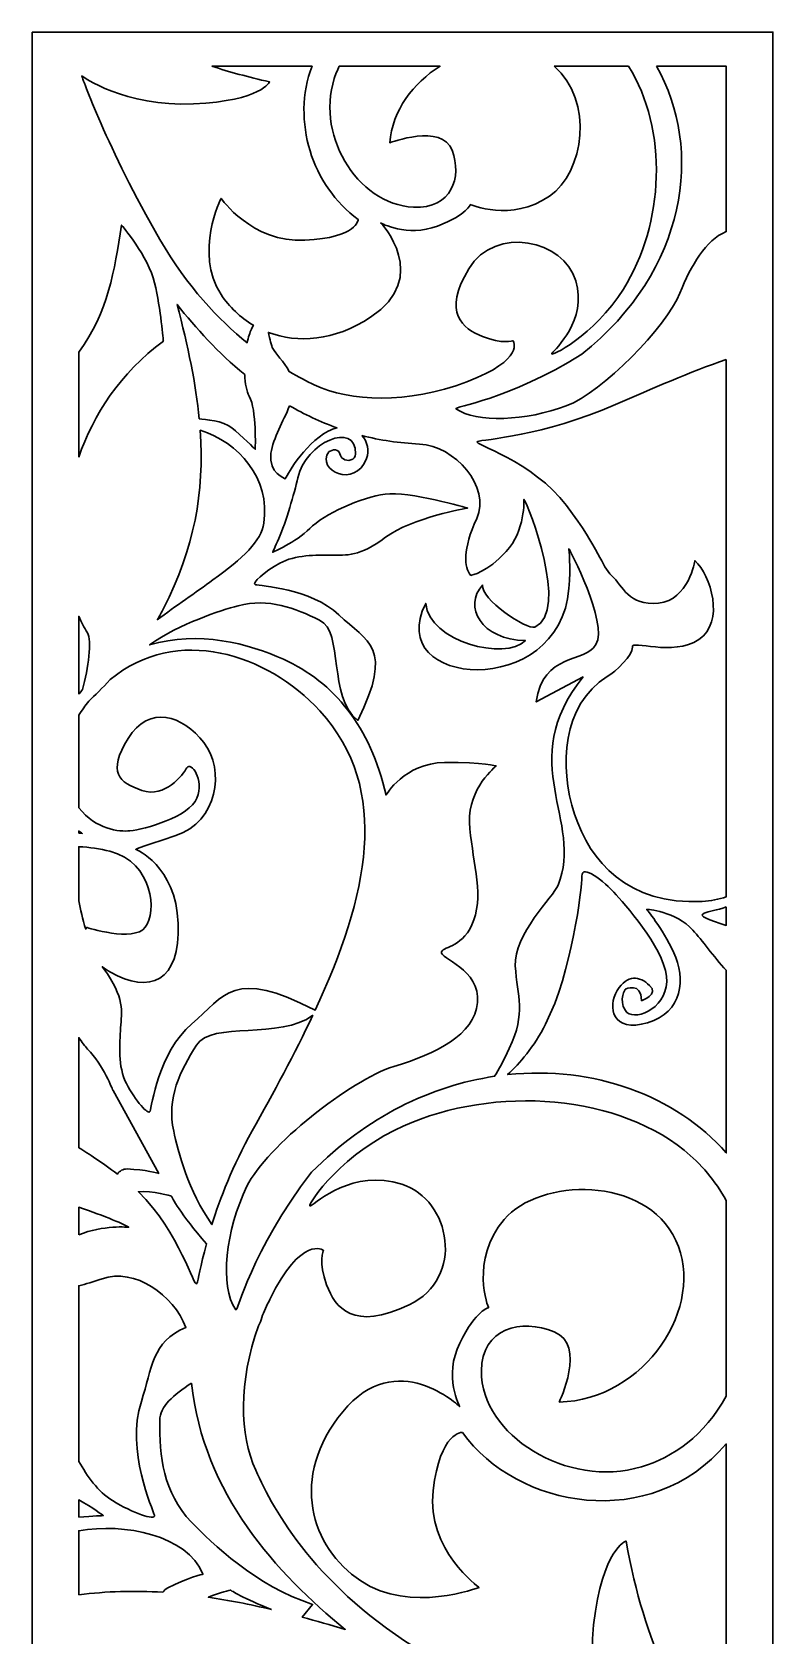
# Model space of a CAD drawing. Header units: centimetres. Extents: x -21.3 to -15.9, y -9 to 9.
# Drawn here: x -21.26 to -15.89, y -2.63 to 9 of the extents above; entities that cross this region are included whole.
import ezdxf

# ---------------------------------------------------------------- set-up
doc = ezdxf.new("R2010")
doc.units = ezdxf.units.CM
doc.header["$MEASUREMENT"] = 0
doc.layers.add('layer 1', color=7, linetype='Continuous')

msp = doc.modelspace()

# ---------------------------------------------------------------- linework, layer by layer
at = {"layer": 'layer 1', "color": 250, "lineweight": 30}
for points, knots in [([(-21.26099, 9.00077), (-21.26099, 9.00077), (-15.89279, 9.00077), (-15.89279, 9.00077), (-15.89279, 9.00077), (-15.89279, 9.00077), (-15.89279, -9.00021), (-15.89279, -9.00021), (-15.89279, -9.00021), (-15.89279, -9.00021), (-21.26099, -9.00021), (-21.26099, -9.00021), (-21.26099, -9.00021), (-21.26099, -9.00021), (-21.26099, 9.00077), (-21.26099, 9.00077)], [0, 0, 0, 0, 0.2, 0.2, 0.2, 0.2, 0.4, 0.4, 0.4, 0.4, 0.6, 0.6, 0.6, 0.6, 1, 1, 1, 1]), ([(-19.95938, 8.75316), (-19.95938, 8.75316), (-19.23225, 8.75316), (-19.23225, 8.75316), (-19.23225, 8.75316), (-19.38309, 8.35478), (-19.23249, 7.88635), (-18.89856, 7.64179), (-18.89856, 7.64179), (-18.89856, 7.64179), (-18.89856, 7.50968), (-19.28424, 7.49075), (-19.28424, 7.49075), (-19.66992, 7.4718), (-19.89149, 7.79437), (-19.89149, 7.79437), (-19.89149, 7.79437), (-19.89149, 7.79437), (-20.08843, 7.40258), (-19.89149, 7.09784), (-19.89149, 7.09784), (-19.83295, 7.00726), (-19.75268, 6.93014), (-19.65711, 6.87409), (-19.65711, 6.87409), (-19.66165, 6.86543), (-19.66631, 6.85628), (-19.67111, 6.84661), (-19.67111, 6.84661), (-19.68364, 6.82137), (-19.69421, 6.78676), (-19.70231, 6.74724), (-19.70231, 6.74724), (-19.9092, 6.91408), (-20.13507, 7.15226), (-20.33445, 7.49559), (-20.33445, 7.49559), (-20.71638, 8.15324), (-20.90156, 8.68255), (-20.90156, 8.68255), (-20.90156, 8.68255), (-20.90156, 8.68255), (-20.58908, 8.45626), (-20.09141, 8.4798), (-20.09141, 8.4798), (-19.59374, 8.50334), (-19.5407, 8.63994), (-19.5407, 8.63994), (-19.5407, 8.63994), (-19.69432, 8.67444), (-19.83256, 8.71204), (-19.95938, 8.75316)], [0, 0, 0, 0, 0.07142857, 0.07142857, 0.07142857, 0.07142857, 0.14285714, 0.14285714, 0.14285714, 0.14285714, 0.21428571, 0.21428571, 0.21428571, 0.21428571, 0.28571429, 0.28571429, 0.28571429, 0.28571429, 0.35714286, 0.35714286, 0.35714286, 0.35714286, 0.42857143, 0.42857143, 0.42857143, 0.42857143, 0.5, 0.5, 0.5, 0.5, 0.57142857, 0.57142857, 0.57142857, 0.57142857, 0.64285714, 0.64285714, 0.64285714, 0.64285714, 0.71428571, 0.71428571, 0.71428571, 0.71428571, 0.78571429, 0.78571429, 0.78571429, 0.78571429, 0.85714286, 0.85714286, 0.85714286, 0.85714286, 1, 1, 1, 1]), ([(-17.47772, 8.75316), (-17.47772, 8.75316), (-16.93985, 8.75316), (-16.93985, 8.75316), (-16.93985, 8.75316), (-16.64935, 8.29536), (-16.68007, 7.60857), (-16.9761, 7.13614), (-16.9761, 7.13614), (-17.1883, 6.7975), (-17.51898, 6.63487), (-17.4943, 6.66997), (-17.4943, 6.66997), (-17.46962, 6.70507), (-17.23767, 6.90423), (-17.32157, 7.19732), (-17.32157, 7.19732), (-17.40547, 7.4904), (-17.90393, 7.60338), (-18.09641, 7.28412), (-18.09641, 7.28412), (-18.28887, 6.96488), (-18.14082, 6.85044), (-17.99769, 6.79254), (-17.99769, 6.79254), (-17.85457, 6.73464), (-17.77562, 6.76172), (-17.77562, 6.76172), (-17.77562, 6.76172), (-17.77562, 6.76172), (-17.68184, 6.62642), (-18.11121, 6.46426), (-18.11121, 6.46426), (-18.54057, 6.3021), (-18.96007, 6.31938), (-19.2167, 6.44263), (-19.2167, 6.44263), (-19.26887, 6.46768), (-19.33025, 6.49889), (-19.39813, 6.53825), (-19.39813, 6.53825), (-19.4365, 6.61167), (-19.49842, 6.66842), (-19.51649, 6.70463), (-19.51649, 6.70463), (-19.52735, 6.72639), (-19.53879, 6.77276), (-19.54886, 6.82238), (-19.54886, 6.82238), (-19.33681, 6.74222), (-19.07255, 6.75804), (-18.80829, 6.93193), (-18.80829, 6.93193), (-18.36517, 7.22351), (-18.73444, 7.61701), (-18.73444, 7.61701), (-18.73444, 7.61701), (-18.73444, 7.61701), (-18.5457, 7.50836), (-18.32414, 7.5941), (-18.32414, 7.5941), (-18.10258, 7.67985), (-18.08616, 7.75004), (-18.08616, 7.75004), (-18.08616, 7.75004), (-18.08616, 7.75004), (-17.79074, 7.62016), (-17.51174, 7.81043), (-17.51174, 7.81043), (-17.26024, 7.98194), (-17.18886, 8.50329), (-17.47772, 8.75316)], [0, 0, 0, 0, 0.05263158, 0.05263158, 0.05263158, 0.05263158, 0.10526316, 0.10526316, 0.10526316, 0.10526316, 0.15789474, 0.15789474, 0.15789474, 0.15789474, 0.21052632, 0.21052632, 0.21052632, 0.21052632, 0.26315789, 0.26315789, 0.26315789, 0.26315789, 0.31578947, 0.31578947, 0.31578947, 0.31578947, 0.36842105, 0.36842105, 0.36842105, 0.36842105, 0.42105263, 0.42105263, 0.42105263, 0.42105263, 0.47368421, 0.47368421, 0.47368421, 0.47368421, 0.52631579, 0.52631579, 0.52631579, 0.52631579, 0.57894737, 0.57894737, 0.57894737, 0.57894737, 0.63157895, 0.63157895, 0.63157895, 0.63157895, 0.68421053, 0.68421053, 0.68421053, 0.68421053, 0.73684211, 0.73684211, 0.73684211, 0.73684211, 0.78947368, 0.78947368, 0.78947368, 0.78947368, 0.84210526, 0.84210526, 0.84210526, 0.84210526, 0.89473684, 0.89473684, 0.89473684, 0.89473684, 1, 1, 1, 1]), ([(-19.03509, 8.75316), (-19.03509, 8.75316), (-18.30437, 8.75316), (-18.30437, 8.75316), (-18.30437, 8.75316), (-18.50004, 8.63126), (-18.64953, 8.43397), (-18.66879, 8.19796), (-18.66879, 8.19796), (-18.66879, 8.19796), (-18.29131, 8.34092), (-18.21745, 8.14334), (-18.21745, 8.14334), (-18.1436, 7.94574), (-18.22006, 7.71758), (-18.49646, 7.7309), (-18.49646, 7.7309), (-18.90955, 7.75081), (-19.22632, 8.27551), (-19.0564, 8.70448), (-19.0564, 8.70448), (-19.04998, 8.7207), (-19.04288, 8.73694), (-19.03509, 8.75316)], [0, 0, 0, 0, 0.14285714, 0.14285714, 0.14285714, 0.14285714, 0.28571429, 0.28571429, 0.28571429, 0.28571429, 0.42857143, 0.42857143, 0.42857143, 0.42857143, 0.57142857, 0.57142857, 0.57142857, 0.57142857, 0.71428571, 0.71428571, 0.71428571, 0.71428571, 1, 1, 1, 1]), ([(-16.73573, 8.75316), (-16.73573, 8.75316), (-16.23116, 8.75316), (-16.23116, 8.75316), (-16.23116, 8.75316), (-16.23116, 8.75316), (-16.23116, 7.55314), (-16.23116, 7.55314), (-16.23116, 7.55314), (-16.38311, 7.49055), (-16.48402, 7.30977), (-16.56675, 7.10734), (-16.56675, 7.10734), (-16.66754, 6.86073), (-17.12587, 6.38946), (-17.39023, 6.28977), (-17.39023, 6.28977), (-17.67978, 6.18057), (-18.04232, 6.16286), (-18.19029, 6.26834), (-18.19029, 6.26834), (-18.20931, 6.28191), (-17.81231, 6.33113), (-17.27684, 6.66401), (-17.27684, 6.66401), (-16.51141, 7.27618), (-16.39494, 8.14944), (-16.73573, 8.75316)], [0, 0, 0, 0, 0.125, 0.125, 0.125, 0.125, 0.25, 0.25, 0.25, 0.25, 0.375, 0.375, 0.375, 0.375, 0.5, 0.5, 0.5, 0.5, 0.625, 0.625, 0.625, 0.625, 0.75, 0.75, 0.75, 0.75, 1, 1, 1, 1]), ([(-20.92262, 5.91749), (-20.92262, 5.91749), (-20.92262, 6.67828), (-20.92262, 6.67828), (-20.92262, 6.67828), (-20.70629, 6.97894), (-20.66666, 7.26264), (-20.61279, 7.60054), (-20.61279, 7.60054), (-20.61279, 7.60054), (-20.41796, 7.37483), (-20.37345, 7.18134), (-20.37345, 7.18134), (-20.32895, 6.98784), (-20.30987, 6.76003), (-20.30987, 6.76003), (-20.30987, 6.76003), (-20.62358, 6.52594), (-20.81759, 6.22445), (-20.92262, 5.91749)], [0, 0, 0, 0, 0.16666667, 0.16666667, 0.16666667, 0.16666667, 0.33333333, 0.33333333, 0.33333333, 0.33333333, 0.5, 0.5, 0.5, 0.5, 0.66666667, 0.66666667, 0.66666667, 0.66666667, 1, 1, 1, 1]), ([(-20.04986, 6.19465), (-20.01197, 6.19257), (-19.87385, 6.18163), (-19.81379, 6.13107), (-19.81379, 6.13107), (-19.74384, 6.07218), (-19.64421, 5.97502), (-19.64421, 5.97502), (-19.64421, 5.97502), (-19.64421, 5.97502), (-19.6329, 6.26027), (-19.68742, 6.35923), (-19.68742, 6.35923), (-19.70671, 6.39425), (-19.71703, 6.45201), (-19.71993, 6.51678), (-19.71993, 6.51678), (-19.91249, 6.67506), (-20.07471, 6.85336), (-20.21046, 7.02533), (-20.21046, 7.02533), (-20.12982, 6.7183), (-20.07419, 6.44697), (-20.04986, 6.19465)], [0, 0, 0, 0, 0.14285714, 0.14285714, 0.14285714, 0.14285714, 0.28571429, 0.28571429, 0.28571429, 0.28571429, 0.42857143, 0.42857143, 0.42857143, 0.42857143, 0.57142857, 0.57142857, 0.57142857, 0.57142857, 0.71428571, 0.71428571, 0.71428571, 0.71428571, 1, 1, 1, 1]), ([(-16.23116, 6.62695), (-16.23116, 6.62695), (-16.23116, 2.72886), (-16.23116, 2.72886), (-16.23116, 2.72886), (-16.28535, 2.70997), (-16.34335, 2.69772), (-16.40514, 2.69474), (-16.40514, 2.69474), (-16.94335, 2.66877), (-17.21827, 2.98311), (-17.33044, 3.32884), (-17.33044, 3.32884), (-17.44142, 3.67083), (-17.42187, 4.12222), (-17.09258, 4.32547), (-17.09258, 4.32547), (-17.03491, 4.36106), (-16.90295, 4.48476), (-16.9112, 4.54), (-16.9112, 4.54), (-16.91944, 4.59524), (-16.61851, 4.46883), (-16.42887, 4.59494), (-16.42887, 4.59494), (-16.23925, 4.72107), (-16.34231, 5.06315), (-16.45774, 5.16684), (-16.45774, 5.16684), (-16.45774, 5.16684), (-16.50309, 4.88094), (-16.72157, 4.85917), (-16.72157, 4.85917), (-16.94005, 4.83741), (-16.98126, 4.9839), (-17.0596, 5.05771), (-17.0596, 5.05771), (-17.13793, 5.13151), (-17.14315, 5.23983), (-17.38782, 5.56575), (-17.38782, 5.56575), (-17.63251, 5.89167), (-18.07404, 6.01463), (-18.03398, 6.03057), (-18.03398, 6.03057), (-17.99392, 6.04651), (-17.56124, 6.06739), (-17.03243, 6.30006), (-17.03243, 6.30006), (-16.76461, 6.41789), (-16.49499, 6.53258), (-16.23116, 6.62695)], [0, 0, 0, 0, 0.07142857, 0.07142857, 0.07142857, 0.07142857, 0.14285714, 0.14285714, 0.14285714, 0.14285714, 0.21428571, 0.21428571, 0.21428571, 0.21428571, 0.28571429, 0.28571429, 0.28571429, 0.28571429, 0.35714286, 0.35714286, 0.35714286, 0.35714286, 0.42857143, 0.42857143, 0.42857143, 0.42857143, 0.5, 0.5, 0.5, 0.5, 0.57142857, 0.57142857, 0.57142857, 0.57142857, 0.64285714, 0.64285714, 0.64285714, 0.64285714, 0.71428571, 0.71428571, 0.71428571, 0.71428571, 0.78571429, 0.78571429, 0.78571429, 0.78571429, 0.85714286, 0.85714286, 0.85714286, 0.85714286, 1, 1, 1, 1]), ([(-19.39622, 6.29084), (-19.43966, 6.17444), (-19.51409, 6.06011), (-19.52987, 5.94551), (-19.52987, 5.94551), (-19.54987, 5.80017), (-19.42606, 5.76138), (-19.42606, 5.76138), (-19.42606, 5.76138), (-19.42606, 5.76138), (-19.29846, 6.00963), (-19.11552, 6.10601), (-19.11552, 6.10601), (-19.09358, 6.11757), (-19.07221, 6.12537), (-19.05163, 6.12996), (-19.05163, 6.12996), (-19.17414, 6.17403), (-19.28887, 6.22858), (-19.39622, 6.29084)], [0, 0, 0, 0, 0.16666667, 0.16666667, 0.16666667, 0.16666667, 0.33333333, 0.33333333, 0.33333333, 0.33333333, 0.5, 0.5, 0.5, 0.5, 0.66666667, 0.66666667, 0.66666667, 0.66666667, 1, 1, 1, 1]), ([(-18.87095, 6.07442), (-18.83118, 6.02919), (-18.81566, 5.96554), (-18.83759, 5.90802), (-18.83759, 5.90802), (-18.92207, 5.68662), (-19.20346, 5.81999), (-19.1117, 5.95676), (-19.1117, 5.95676), (-19.1117, 5.95676), (-19.04616, 5.99628), (-19.0305, 5.94127), (-19.0305, 5.94127), (-19.02559, 5.92408), (-19.01621, 5.91231), (-19.00561, 5.90432), (-19.00561, 5.90432), (-18.97734, 5.883), (-18.91712, 5.89503), (-18.91651, 5.941), (-18.91651, 5.941), (-18.91329, 6.18432), (-19.2808, 6.02382), (-19.33487, 5.76857), (-19.33487, 5.76857), (-19.34792, 5.70701), (-19.37089, 5.63234), (-19.39351, 5.55189), (-19.39351, 5.55189), (-19.44019, 5.38579), (-19.51859, 5.22792), (-19.51859, 5.22792), (-19.51859, 5.22792), (-19.51859, 5.22792), (-19.34982, 5.29939), (-19.24914, 5.40094), (-19.24914, 5.40094), (-19.14846, 5.50246), (-18.87255, 5.62841), (-18.70254, 5.65007), (-18.70254, 5.65007), (-18.53255, 5.67174), (-18.10472, 5.54797), (-18.10472, 5.54797), (-18.10472, 5.54797), (-18.10472, 5.54797), (-18.5094, 5.48027), (-18.69999, 5.33622), (-18.69999, 5.33622), (-18.89057, 5.19218), (-18.98114, 5.20752), (-19.0917, 5.20746), (-19.0917, 5.20746), (-19.20227, 5.2074), (-19.35409, 5.20985), (-19.46618, 5.14839), (-19.46618, 5.14839), (-19.57827, 5.08692), (-19.6734, 5.00042), (-19.64259, 4.99241), (-19.64259, 4.99241), (-19.6118, 4.98439), (-19.24437, 4.967), (-19.03735, 4.773), (-19.03735, 4.773), (-18.83033, 4.57899), (-18.63684, 4.53969), (-18.90097, 4.0085), (-18.90097, 4.0085), (-19.11929, 4.1784), (-18.99925, 4.64774), (-19.17778, 4.73539), (-19.17778, 4.73539), (-19.35644, 4.82311), (-19.54679, 4.8974), (-19.76728, 4.83944), (-19.76728, 4.83944), (-19.89963, 4.80464), (-20.18518, 4.7133), (-20.40977, 4.55563), (-20.40977, 4.55563), (-20.05811, 4.66208), (-19.68706, 4.56503), (-19.43915, 4.4515), (-19.43915, 4.4515), (-19.06945, 4.28219), (-18.81197, 3.96546), (-18.69593, 3.46625), (-18.69593, 3.46625), (-18.69593, 3.46625), (-18.56328, 3.69894), (-18.27237, 3.70278), (-18.27237, 3.70278), (-17.98146, 3.70663), (-17.8978, 3.67697), (-17.8978, 3.67697), (-17.8978, 3.67697), (-17.8978, 3.67697), (-18.10301, 3.51834), (-18.09092, 3.26761), (-18.09092, 3.26761), (-18.07884, 3.01689), (-17.9867, 2.76172), (-18.05957, 2.56072), (-18.05957, 2.56072), (-18.13243, 2.35973), (-18.27485, 2.37264), (-18.29396, 2.3287), (-18.29396, 2.3287), (-18.31309, 2.28475), (-18.0089, 2.20205), (-18.03312, 1.96224), (-18.03312, 1.96224), (-18.05735, 1.72242), (-18.33028, 1.59371), (-18.6409, 1.49748), (-18.6409, 1.49748), (-18.9515, 1.40125), (-19.56324, 0.91919), (-19.7041, 0.62937), (-19.7041, 0.62937), (-19.85839, 0.31194), (-19.90501, -0.09368), (-19.78523, -0.26693), (-19.78523, -0.26693), (-19.76981, -0.28922), (-19.68203, 0.15292), (-19.23545, 0.73102), (-19.23545, 0.73102), (-18.83564, 1.13615), (-18.36772, 1.35771), (-17.9097, 1.42663), (-17.9097, 1.42663), (-17.87976, 1.47517), (-17.84388, 1.54044), (-17.80336, 1.62737), (-17.80336, 1.62737), (-17.679, 1.89419), (-17.74484, 2.00075), (-17.75947, 2.22726), (-17.75947, 2.22726), (-17.77411, 2.45375), (-17.48156, 2.73344), (-17.44911, 2.81285), (-17.44911, 2.81285), (-17.26009, 3.27532), (-17.7644, 3.70566), (-17.26874, 4.32369), (-17.26874, 4.32369), (-17.26874, 4.32369), (-17.60747, 4.14218), (-17.60747, 4.14218), (-17.60747, 4.14218), (-17.56118, 4.49918), (-17.24855, 4.42558), (-17.17515, 4.55795), (-17.17515, 4.55795), (-17.08516, 4.72017), (-17.37093, 5.25289), (-17.37093, 5.25289), (-17.37093, 5.25289), (-17.37093, 5.25289), (-17.35799, 5.12586), (-17.37093, 4.96398), (-17.37093, 4.96398), (-17.43589, 4.15044), (-18.72211, 4.2446), (-18.40885, 4.85646), (-18.40885, 4.85646), (-18.3834, 4.57998), (-17.83172, 4.43653), (-17.686, 4.58742), (-17.686, 4.58742), (-18.00501, 4.59084), (-18.14023, 4.83573), (-17.99625, 4.99008), (-17.99625, 4.99008), (-18.01599, 4.89122), (-17.67494, 4.65983), (-17.61768, 4.68525), (-17.61768, 4.68525), (-17.36383, 4.79797), (-17.66645, 5.5712), (-17.69665, 5.61154), (-17.69665, 5.61154), (-17.69665, 5.61154), (-17.68678, 5.3829), (-17.82496, 5.2326), (-17.82496, 5.2326), (-17.96315, 5.08228), (-18.08159, 5.05971), (-18.08159, 5.05971), (-18.08159, 5.05971), (-18.13095, 5.11952), (-18.14254, 5.24654), (-18.03874, 5.4737), (-18.03874, 5.4737), (-17.93494, 5.70086), (-18.1975, 6.0012), (-18.45396, 6.01267), (-18.45396, 6.01267), (-18.60133, 6.01925), (-18.74018, 6.04084), (-18.87095, 6.07442)], [0, 0, 0, 0, 0.01923077, 0.01923077, 0.01923077, 0.01923077, 0.03846154, 0.03846154, 0.03846154, 0.03846154, 0.05769231, 0.05769231, 0.05769231, 0.05769231, 0.07692308, 0.07692308, 0.07692308, 0.07692308, 0.09615385, 0.09615385, 0.09615385, 0.09615385, 0.11538462, 0.11538462, 0.11538462, 0.11538462, 0.13461538, 0.13461538, 0.13461538, 0.13461538, 0.15384615, 0.15384615, 0.15384615, 0.15384615, 0.17307692, 0.17307692, 0.17307692, 0.17307692, 0.19230769, 0.19230769, 0.19230769, 0.19230769, 0.21153846, 0.21153846, 0.21153846, 0.21153846, 0.23076923, 0.23076923, 0.23076923, 0.23076923, 0.25, 0.25, 0.25, 0.25, 0.26923077, 0.26923077, 0.26923077, 0.26923077, 0.28846154, 0.28846154, 0.28846154, 0.28846154, 0.30769231, 0.30769231, 0.30769231, 0.30769231, 0.32692308, 0.32692308, 0.32692308, 0.32692308, 0.34615385, 0.34615385, 0.34615385, 0.34615385, 0.36538462, 0.36538462, 0.36538462, 0.36538462, 0.38461538, 0.38461538, 0.38461538, 0.38461538, 0.40384615, 0.40384615, 0.40384615, 0.40384615, 0.42307692, 0.42307692, 0.42307692, 0.42307692, 0.44230769, 0.44230769, 0.44230769, 0.44230769, 0.46153846, 0.46153846, 0.46153846, 0.46153846, 0.48076923, 0.48076923, 0.48076923, 0.48076923, 0.5, 0.5, 0.5, 0.5, 0.51923077, 0.51923077, 0.51923077, 0.51923077, 0.53846154, 0.53846154, 0.53846154, 0.53846154, 0.55769231, 0.55769231, 0.55769231, 0.55769231, 0.57692308, 0.57692308, 0.57692308, 0.57692308, 0.59615385, 0.59615385, 0.59615385, 0.59615385, 0.61538462, 0.61538462, 0.61538462, 0.61538462, 0.63461538, 0.63461538, 0.63461538, 0.63461538, 0.65384615, 0.65384615, 0.65384615, 0.65384615, 0.67307692, 0.67307692, 0.67307692, 0.67307692, 0.69230769, 0.69230769, 0.69230769, 0.69230769, 0.71153846, 0.71153846, 0.71153846, 0.71153846, 0.73076923, 0.73076923, 0.73076923, 0.73076923, 0.75, 0.75, 0.75, 0.75, 0.76923077, 0.76923077, 0.76923077, 0.76923077, 0.78846154, 0.78846154, 0.78846154, 0.78846154, 0.80769231, 0.80769231, 0.80769231, 0.80769231, 0.82692308, 0.82692308, 0.82692308, 0.82692308, 0.84615385, 0.84615385, 0.84615385, 0.84615385, 0.86538462, 0.86538462, 0.86538462, 0.86538462, 0.88461538, 0.88461538, 0.88461538, 0.88461538, 0.90384615, 0.90384615, 0.90384615, 0.90384615, 0.92307692, 0.92307692, 0.92307692, 0.92307692, 0.94230769, 0.94230769, 0.94230769, 0.94230769, 0.96153846, 0.96153846, 0.96153846, 0.96153846, 1, 1, 1, 1]), ([(-20.35435, 4.73731), (-20.22043, 4.83826), (-20.07414, 4.93706), (-19.95019, 5.02721), (-19.95019, 5.02721), (-19.7325, 5.18553), (-19.59999, 5.30931), (-19.58153, 5.43889), (-19.58153, 5.43889), (-19.53527, 5.76386), (-19.76246, 6.02363), (-20.04304, 6.11331), (-20.04304, 6.11331), (-20.01103, 5.65842), (-20.08644, 5.26129), (-20.30856, 4.81987), (-20.30856, 4.81987), (-20.32231, 4.79255), (-20.33769, 4.76497), (-20.35435, 4.73731)], [0, 0, 0, 0, 0.16666667, 0.16666667, 0.16666667, 0.16666667, 0.33333333, 0.33333333, 0.33333333, 0.33333333, 0.5, 0.5, 0.5, 0.5, 0.66666667, 0.66666667, 0.66666667, 0.66666667, 1, 1, 1, 1]), ([(-20.92262, 4.19824), (-20.92262, 4.19824), (-20.92262, 4.76369), (-20.92262, 4.76369), (-20.92262, 4.76369), (-20.90398, 4.71979), (-20.88317, 4.67969), (-20.86041, 4.64427), (-20.86041, 4.64427), (-20.82368, 4.58711), (-20.85577, 4.38673), (-20.89523, 4.23146), (-20.89523, 4.23146), (-20.90445, 4.22065), (-20.91357, 4.2096), (-20.92262, 4.19824)], [0, 0, 0, 0, 0.2, 0.2, 0.2, 0.2, 0.4, 0.4, 0.4, 0.4, 0.6, 0.6, 0.6, 0.6, 1, 1, 1, 1]), ([(-20.92262, 3.37518), (-20.92262, 3.37518), (-20.92262, 4.04572), (-20.92262, 4.04572), (-20.92262, 4.04572), (-20.89996, 4.08172), (-20.87533, 4.116), (-20.84978, 4.14769), (-20.84978, 4.14769), (-20.80621, 4.18977), (-20.75258, 4.2432), (-20.69534, 4.30414), (-20.69534, 4.30414), (-20.21194, 4.70334), (-19.55846, 4.49449), (-19.17583, 4.07708), (-19.17583, 4.07708), (-18.65265, 3.50638), (-18.8294, 2.7264), (-19.21034, 1.90533), (-19.21034, 1.90533), (-19.80226, 2.21525), (-19.86346, 2.01245), (-20.10455, 1.8062), (-20.10455, 1.8062), (-20.34763, 1.59822), (-20.39446, 1.20563), (-20.4061, 1.1732), (-20.4061, 1.1732), (-20.41775, 1.14075), (-20.51266, 1.24893), (-20.57694, 1.37349), (-20.57694, 1.37349), (-20.64119, 1.49805), (-20.62741, 1.66061), (-20.61954, 1.77912), (-20.61954, 1.77912), (-20.61168, 1.89764), (-20.58714, 1.99361), (-20.74291, 2.20823), (-20.74291, 2.20823), (-20.74594, 2.2124), (-20.74892, 2.2167), (-20.75188, 2.22105), (-20.75188, 2.22105), (-20.73459, 2.20847), (-20.7152, 2.19577), (-20.69349, 2.18306), (-20.69349, 2.18306), (-20.41291, 2.01881), (-20.18517, 2.11352), (-20.20235, 2.53568), (-20.20235, 2.53568), (-20.21954, 2.95783), (-20.51014, 3.07309), (-20.51014, 3.07309), (-20.51014, 3.07309), (-20.51014, 3.07309), (-20.52336, 3.07382), (-20.22013, 3.17259), (-20.22013, 3.17259), (-19.9169, 3.27138), (-19.86202, 3.64823), (-20.01635, 3.84676), (-20.01635, 3.84676), (-20.17069, 4.04529), (-20.4129, 4.12481), (-20.56498, 3.87724), (-20.56498, 3.87724), (-20.71707, 3.62966), (-20.6335, 3.55895), (-20.46505, 3.50004), (-20.46505, 3.50004), (-20.29662, 3.44114), (-20.16949, 3.61576), (-20.13964, 3.66365), (-20.13964, 3.66365), (-20.10977, 3.71155), (-20.01257, 3.58227), (-20.06633, 3.44485), (-20.06633, 3.44485), (-20.12009, 3.30744), (-20.44699, 3.21824), (-20.55169, 3.20754), (-20.55169, 3.20754), (-20.63136, 3.19939), (-20.79641, 3.21518), (-20.92262, 3.37518)], [0, 0, 0, 0, 0.04347826, 0.04347826, 0.04347826, 0.04347826, 0.08695652, 0.08695652, 0.08695652, 0.08695652, 0.13043478, 0.13043478, 0.13043478, 0.13043478, 0.17391304, 0.17391304, 0.17391304, 0.17391304, 0.2173913, 0.2173913, 0.2173913, 0.2173913, 0.26086957, 0.26086957, 0.26086957, 0.26086957, 0.30434783, 0.30434783, 0.30434783, 0.30434783, 0.34782609, 0.34782609, 0.34782609, 0.34782609, 0.39130435, 0.39130435, 0.39130435, 0.39130435, 0.43478261, 0.43478261, 0.43478261, 0.43478261, 0.47826087, 0.47826087, 0.47826087, 0.47826087, 0.52173913, 0.52173913, 0.52173913, 0.52173913, 0.56521739, 0.56521739, 0.56521739, 0.56521739, 0.60869565, 0.60869565, 0.60869565, 0.60869565, 0.65217391, 0.65217391, 0.65217391, 0.65217391, 0.69565217, 0.69565217, 0.69565217, 0.69565217, 0.73913043, 0.73913043, 0.73913043, 0.73913043, 0.7826087, 0.7826087, 0.7826087, 0.7826087, 0.82608696, 0.82608696, 0.82608696, 0.82608696, 0.86956522, 0.86956522, 0.86956522, 0.86956522, 0.91304348, 0.91304348, 0.91304348, 0.91304348, 1, 1, 1, 1]), ([(-20.92262, 3.18938), (-20.92262, 3.18938), (-20.92262, 3.2064), (-20.92262, 3.2064), (-20.92262, 3.2064), (-20.91447, 3.20011), (-20.90612, 3.19395), (-20.89748, 3.18797), (-20.89748, 3.18797), (-20.89748, 3.18797), (-20.92262, 3.18938), (-20.92262, 3.18938)], [0, 0, 0, 0, 0.25, 0.25, 0.25, 0.25, 0.5, 0.5, 0.5, 0.5, 1, 1, 1, 1]), ([(-20.92262, 2.69899), (-20.92262, 2.69899), (-20.92262, 3.092), (-20.92262, 3.092), (-20.92262, 3.092), (-20.84517, 3.08801), (-20.76869, 3.07772), (-20.69694, 3.05868), (-20.69694, 3.05868), (-20.38201, 2.97512), (-20.35586, 2.61854), (-20.44097, 2.50764), (-20.44097, 2.50764), (-20.52606, 2.39676), (-20.86572, 2.50646), (-20.86572, 2.50646), (-20.86572, 2.50646), (-20.86572, 2.50646), (-20.86864, 2.5022), (-20.87225, 2.49438), (-20.87225, 2.49438), (-20.8941, 2.56684), (-20.9106, 2.6385), (-20.92262, 2.69899)], [0, 0, 0, 0, 0.14285714, 0.14285714, 0.14285714, 0.14285714, 0.28571429, 0.28571429, 0.28571429, 0.28571429, 0.42857143, 0.42857143, 0.42857143, 0.42857143, 0.57142857, 0.57142857, 0.57142857, 0.57142857, 0.71428571, 0.71428571, 0.71428571, 0.71428571, 1, 1, 1, 1]), ([(-16.23116, 2.19571), (-16.23116, 2.19571), (-16.23116, 0.87106), (-16.23116, 0.87106), (-16.23116, 0.87106), (-16.59829, 1.28891), (-17.19222, 1.50412), (-17.81485, 1.43872), (-17.81485, 1.43872), (-17.72745, 1.51954), (-17.62497, 1.63879), (-17.54001, 1.80601), (-17.54001, 1.80601), (-17.3498, 2.18039), (-17.27663, 2.78764), (-17.27663, 2.87864), (-17.27663, 2.87864), (-17.27663, 2.96965), (-17.12301, 2.84769), (-17.0279, 2.74314), (-17.0279, 2.74314), (-16.9328, 2.63858), (-16.6548, 2.31771), (-16.66211, 2.11246), (-16.66211, 2.11246), (-16.66942, 1.90719), (-16.91084, 1.81972), (-16.96205, 1.90319), (-16.96205, 1.90319), (-17.01326, 1.98668), (-16.96205, 2.05844), (-16.96205, 2.05844), (-16.96205, 2.05844), (-16.96205, 2.05844), (-16.84501, 2.11464), (-16.84501, 1.97546), (-16.84501, 1.97546), (-16.84501, 1.97546), (-16.71332, 2.01928), (-16.78648, 2.08653), (-16.78648, 2.08653), (-16.85963, 2.15379), (-16.94742, 2.16918), (-17.02058, 2.04906), (-17.02058, 2.04906), (-17.09374, 1.92896), (-17.05716, 1.74009), (-16.80111, 1.81519), (-16.80111, 1.81519), (-16.54506, 1.8903), (-16.52311, 2.13671), (-16.6109, 2.3234), (-16.6109, 2.3234), (-16.69869, 2.51009), (-16.80842, 2.63774), (-16.80842, 2.63774), (-16.80842, 2.63774), (-16.80842, 2.63774), (-16.59627, 2.62686), (-16.4719, 2.48684), (-16.4719, 2.48684), (-16.40837, 2.41532), (-16.32196, 2.29511), (-16.23116, 2.19571)], [0, 0, 0, 0, 0.05882353, 0.05882353, 0.05882353, 0.05882353, 0.11764706, 0.11764706, 0.11764706, 0.11764706, 0.17647059, 0.17647059, 0.17647059, 0.17647059, 0.23529412, 0.23529412, 0.23529412, 0.23529412, 0.29411765, 0.29411765, 0.29411765, 0.29411765, 0.35294118, 0.35294118, 0.35294118, 0.35294118, 0.41176471, 0.41176471, 0.41176471, 0.41176471, 0.47058824, 0.47058824, 0.47058824, 0.47058824, 0.52941176, 0.52941176, 0.52941176, 0.52941176, 0.58823529, 0.58823529, 0.58823529, 0.58823529, 0.64705882, 0.64705882, 0.64705882, 0.64705882, 0.70588235, 0.70588235, 0.70588235, 0.70588235, 0.76470588, 0.76470588, 0.76470588, 0.76470588, 0.82352941, 0.82352941, 0.82352941, 0.82352941, 0.88235294, 0.88235294, 0.88235294, 0.88235294, 1, 1, 1, 1]), ([(-16.23116, 2.65475), (-16.23116, 2.65475), (-16.23116, 2.52099), (-16.23116, 2.52099), (-16.23116, 2.52099), (-16.35503, 2.56313), (-16.44105, 2.58995), (-16.39141, 2.60883), (-16.39141, 2.60883), (-16.35543, 2.62252), (-16.30133, 2.63196), (-16.23116, 2.65475)], [0, 0, 0, 0, 0.25, 0.25, 0.25, 0.25, 0.5, 0.5, 0.5, 0.5, 1, 1, 1, 1]), ([(-19.22707, 1.8694), (-19.3576, 1.5919), (-19.51058, 1.31), (-19.66695, 1.03017), (-19.66695, 1.03017), (-19.80897, 0.77603), (-19.89921, 0.54), (-19.95763, 0.35162), (-19.95763, 0.35162), (-20.12976, 0.59606), (-20.20298, 0.88109), (-20.23509, 1.02856), (-20.23509, 1.02856), (-20.28745, 1.26906), (-20.1864, 1.46778), (-20.07038, 1.65299), (-20.07038, 1.65299), (-19.95978, 1.82958), (-19.45988, 1.68988), (-19.22707, 1.8694)], [0, 0, 0, 0, 0.16666667, 0.16666667, 0.16666667, 0.16666667, 0.33333333, 0.33333333, 0.33333333, 0.33333333, 0.5, 0.5, 0.5, 0.5, 0.66666667, 0.66666667, 0.66666667, 0.66666667, 1, 1, 1, 1]), ([(-20.92262, 0.90884), (-20.92262, 0.90884), (-20.92262, 1.70738), (-20.92262, 1.70738), (-20.92262, 1.70738), (-20.90124, 1.67435), (-20.87955, 1.64594), (-20.85843, 1.62426), (-20.85843, 1.62426), (-20.74622, 1.50905), (-20.67425, 1.32302), (-20.67425, 1.32302), (-20.67425, 1.32302), (-20.67425, 1.32302), (-20.34368, 0.7223), (-20.34368, 0.7223), (-20.34368, 0.7223), (-20.34368, 0.7223), (-20.43924, 0.75005), (-20.57245, 0.75461), (-20.57245, 0.75461), (-20.60334, 0.75567), (-20.62606, 0.74086), (-20.64273, 0.7175), (-20.64273, 0.7175), (-20.75841, 0.80451), (-20.8495, 0.8644), (-20.92262, 0.90884)], [0, 0, 0, 0, 0.125, 0.125, 0.125, 0.125, 0.25, 0.25, 0.25, 0.25, 0.375, 0.375, 0.375, 0.375, 0.5, 0.5, 0.5, 0.5, 0.625, 0.625, 0.625, 0.625, 0.75, 0.75, 0.75, 0.75, 1, 1, 1, 1]), ([(-16.23116, 0.52583), (-16.23116, 0.52583), (-16.23116, -0.89226), (-16.23116, -0.89226), (-16.23116, -0.89226), (-16.38729, -1.18133), (-16.62016, -1.33852), (-16.84427, -1.40549), (-16.84427, -1.40549), (-17.38418, -1.56679), (-18.0087, -1.17546), (-18.00496, -0.71056), (-18.00496, -0.71056), (-18.00246, -0.39948), (-17.71623, -0.3293), (-17.47794, -0.42569), (-17.47794, -0.42569), (-17.23965, -0.52208), (-17.44156, -0.93587), (-17.44156, -0.93587), (-17.44156, -0.93587), (-16.81967, -0.92422), (-16.37366, -0.23757), (-16.59566, 0.23673), (-16.59566, 0.23673), (-16.81765, 0.71104), (-17.58626, 0.68906), (-17.83965, 0.389), (-17.83965, 0.389), (-18.09305, 0.08893), (-17.95333, -0.25146), (-17.95333, -0.25146), (-17.95333, -0.25146), (-17.95333, -0.25146), (-18.04089, -0.26507), (-18.16164, -0.50782), (-18.16164, -0.50782), (-18.28239, -0.75058), (-18.16151, -0.9698), (-18.16151, -0.9698), (-18.16151, -0.9698), (-18.16151, -0.9698), (-18.62085, -0.52851), (-19.01027, -1.00581), (-19.01027, -1.00581), (-19.39967, -1.4831), (-19.24186, -1.9908), (-18.88003, -2.23263), (-18.88003, -2.23263), (-18.5182, -2.47448), (-18.02222, -2.28029), (-18.02222, -2.28029), (-18.02222, -2.28029), (-18.02222, -2.28029), (-18.40432, -2.0096), (-18.35461, -1.57811), (-18.35461, -1.57811), (-18.30491, -1.14662), (-18.14222, -1.15566), (-18.14222, -1.15566), (-18.14222, -1.15566), (-17.74817, -1.70984), (-16.77642, -1.88249), (-16.23116, -1.24001), (-16.23116, -1.24001), (-16.23116, -1.24001), (-16.23116, -3.62819), (-16.23116, -3.62819), (-16.23116, -3.62819), (-16.58368, -3.15017), (-16.81673, -2.71034), (-16.95687, -1.94452), (-16.95687, -1.94452), (-16.95687, -1.94452), (-17.12875, -1.99469), (-17.19177, -2.55152), (-17.19177, -2.55152), (-17.25481, -3.10835), (-16.9975, -3.47449), (-16.9975, -3.47449), (-16.9975, -3.47449), (-16.9975, -3.47449), (-17.63669, -3.23048), (-18.42051, -2.75692), (-18.42051, -2.75692), (-19.20431, -2.28335), (-19.50658, -1.72702), (-19.64079, -1.43061), (-19.64079, -1.43061), (-19.75668, -1.1747), (-19.76696, -0.78798), (-19.62021, -0.38415), (-19.62021, -0.38415), (-19.61056, -0.36448), (-19.60267, -0.34416), (-19.59689, -0.32309), (-19.59689, -0.32309), (-19.57932, -0.27934), (-19.55989, -0.23547), (-19.53853, -0.19159), (-19.53853, -0.19159), (-19.30946, 0.27912), (-19.14923, 0.16463), (-19.14923, 0.16463), (-19.14923, 0.16463), (-19.14923, 0.16463), (-19.18798, 0.07789), (-19.12648, -0.08668), (-19.12648, -0.08668), (-19.06496, -0.25123), (-18.93416, -0.42521), (-18.52782, -0.23107), (-18.52782, -0.23107), (-18.12147, -0.03693), (-18.22652, 0.53013), (-18.58172, 0.64433), (-18.58172, 0.64433), (-18.93692, 0.75853), (-19.19809, 0.51187), (-19.24299, 0.48658), (-19.24299, 0.48658), (-19.2879, 0.46128), (-19.06501, 0.82122), (-18.63344, 1.03617), (-18.63344, 1.03617), (-17.99179, 1.35576), (-17.07093, 1.32055), (-16.53639, 0.89133), (-16.53639, 0.89133), (-16.41379, 0.79289), (-16.31036, 0.66856), (-16.23116, 0.52583)], [0, 0, 0, 0, 0.02941176, 0.02941176, 0.02941176, 0.02941176, 0.05882353, 0.05882353, 0.05882353, 0.05882353, 0.08823529, 0.08823529, 0.08823529, 0.08823529, 0.11764706, 0.11764706, 0.11764706, 0.11764706, 0.14705882, 0.14705882, 0.14705882, 0.14705882, 0.17647059, 0.17647059, 0.17647059, 0.17647059, 0.20588235, 0.20588235, 0.20588235, 0.20588235, 0.23529412, 0.23529412, 0.23529412, 0.23529412, 0.26470588, 0.26470588, 0.26470588, 0.26470588, 0.29411765, 0.29411765, 0.29411765, 0.29411765, 0.32352941, 0.32352941, 0.32352941, 0.32352941, 0.35294118, 0.35294118, 0.35294118, 0.35294118, 0.38235294, 0.38235294, 0.38235294, 0.38235294, 0.41176471, 0.41176471, 0.41176471, 0.41176471, 0.44117647, 0.44117647, 0.44117647, 0.44117647, 0.47058824, 0.47058824, 0.47058824, 0.47058824, 0.5, 0.5, 0.5, 0.5, 0.52941176, 0.52941176, 0.52941176, 0.52941176, 0.55882353, 0.55882353, 0.55882353, 0.55882353, 0.58823529, 0.58823529, 0.58823529, 0.58823529, 0.61764706, 0.61764706, 0.61764706, 0.61764706, 0.64705882, 0.64705882, 0.64705882, 0.64705882, 0.67647059, 0.67647059, 0.67647059, 0.67647059, 0.70588235, 0.70588235, 0.70588235, 0.70588235, 0.73529412, 0.73529412, 0.73529412, 0.73529412, 0.76470588, 0.76470588, 0.76470588, 0.76470588, 0.79411765, 0.79411765, 0.79411765, 0.79411765, 0.82352941, 0.82352941, 0.82352941, 0.82352941, 0.85294118, 0.85294118, 0.85294118, 0.85294118, 0.88235294, 0.88235294, 0.88235294, 0.88235294, 0.91176471, 0.91176471, 0.91176471, 0.91176471, 0.94117647, 0.94117647, 0.94117647, 0.94117647, 1, 1, 1, 1]), ([(-19.99769, 0.21265), (-20.04102, 0.05028), (-20.05743, -0.05582), (-20.06735, -0.07528), (-20.06735, -0.07528), (-20.08754, -0.11485), (-20.18827, 0.29157), (-20.49035, 0.58942), (-20.49035, 0.58942), (-20.38764, 0.59842), (-20.25166, 0.55752), (-20.25166, 0.55752), (-20.25166, 0.55752), (-20.25166, 0.55752), (-20.18567, 0.42392), (-19.99769, 0.21265)], [0, 0, 0, 0, 0.2, 0.2, 0.2, 0.2, 0.4, 0.4, 0.4, 0.4, 0.6, 0.6, 0.6, 0.6, 1, 1, 1, 1]), ([(-20.92262, 0.27731), (-20.92262, 0.27731), (-20.92262, 0.4769), (-20.92262, 0.4769), (-20.92262, 0.4769), (-20.73282, 0.41506), (-20.57896, 0.34626), (-20.56034, 0.33193), (-20.56034, 0.33193), (-20.56034, 0.33193), (-20.74787, 0.34977), (-20.92262, 0.27731)], [0, 0, 0, 0, 0.25, 0.25, 0.25, 0.25, 0.5, 0.5, 0.5, 0.5, 1, 1, 1, 1]), ([(-20.92262, -1.36632), (-20.92262, -1.36632), (-20.92262, -0.09186), (-20.92262, -0.09186), (-20.92262, -0.09186), (-20.87214, -0.08063), (-20.81593, -0.06449), (-20.75349, -0.04252), (-20.75349, -0.04252), (-20.51656, 0.04086), (-20.2353, -0.15961), (-20.14647, -0.39451), (-20.14647, -0.39451), (-20.39593, -0.49875), (-20.38945, -0.68967), (-20.46913, -0.93163), (-20.46913, -0.93163), (-20.58609, -1.28681), (-20.3835, -1.71747), (-20.37474, -1.75756), (-20.37474, -1.75756), (-20.36603, -1.79767), (-20.53263, -1.74175), (-20.67822, -1.65118), (-20.67822, -1.65118), (-20.78556, -1.58438), (-20.8625, -1.4716), (-20.92262, -1.36632)], [0, 0, 0, 0, 0.125, 0.125, 0.125, 0.125, 0.25, 0.25, 0.25, 0.25, 0.375, 0.375, 0.375, 0.375, 0.5, 0.5, 0.5, 0.5, 0.625, 0.625, 0.625, 0.625, 0.75, 0.75, 0.75, 0.75, 1, 1, 1, 1]), ([(-20.10621, -0.79797), (-20.02007, -1.60007), (-19.48758, -2.18337), (-18.99116, -2.5856), (-18.99116, -2.5856), (-19.09875, -2.55341), (-19.20278, -2.52379), (-19.30384, -2.49681), (-19.30384, -2.49681), (-19.30384, -2.49681), (-19.22819, -2.40342), (-19.22819, -2.40342), (-19.22819, -2.40342), (-19.63883, -2.27072), (-19.95964, -1.96021), (-20.10667, -1.8067), (-20.10667, -1.8067), (-20.31403, -1.59002), (-20.3371, -1.32703), (-20.33621, -1.0692), (-20.33621, -1.0692), (-20.33584, -0.96848), (-20.23441, -0.88428), (-20.10621, -0.79797)], [0, 0, 0, 0, 0.14285714, 0.14285714, 0.14285714, 0.14285714, 0.28571429, 0.28571429, 0.28571429, 0.28571429, 0.42857143, 0.42857143, 0.42857143, 0.42857143, 0.57142857, 0.57142857, 0.57142857, 0.57142857, 0.71428571, 0.71428571, 0.71428571, 0.71428571, 1, 1, 1, 1]), ([(-20.92262, -1.77119), (-20.92262, -1.77119), (-20.92262, -1.64534), (-20.92262, -1.64534), (-20.92262, -1.64534), (-20.82068, -1.70183), (-20.74599, -1.75969), (-20.74599, -1.75969), (-20.74599, -1.75969), (-20.74599, -1.75969), (-20.81847, -1.76167), (-20.92262, -1.77119)], [0, 0, 0, 0, 0.25, 0.25, 0.25, 0.25, 0.5, 0.5, 0.5, 0.5, 1, 1, 1, 1]), ([(-20.92262, -2.33466), (-20.92262, -2.33466), (-20.92262, -1.86904), (-20.92262, -1.86904), (-20.92262, -1.86904), (-20.59215, -1.81271), (-20.13999, -1.898), (-20.02263, -2.18459), (-20.02263, -2.18459), (-20.02263, -2.18459), (-20.13856, -2.2117), (-20.27834, -2.28451), (-20.27834, -2.28451), (-20.29381, -2.29257), (-20.30506, -2.30325), (-20.31284, -2.31588), (-20.31284, -2.31588), (-20.52064, -2.30258), (-20.72152, -2.30816), (-20.92262, -2.33466)], [0, 0, 0, 0, 0.16666667, 0.16666667, 0.16666667, 0.16666667, 0.33333333, 0.33333333, 0.33333333, 0.33333333, 0.5, 0.5, 0.5, 0.5, 0.66666667, 0.66666667, 0.66666667, 0.66666667, 1, 1, 1, 1]), ([(-19.52647, -2.44066), (-19.68501, -2.40322), (-19.83647, -2.3733), (-19.98308, -2.35148), (-19.98308, -2.35148), (-19.9015, -2.31797), (-19.82282, -2.30039), (-19.82282, -2.30039), (-19.82282, -2.30039), (-19.82282, -2.30039), (-19.72759, -2.36185), (-19.52647, -2.44066)], [0, 0, 0, 0, 0.25, 0.25, 0.25, 0.25, 0.5, 0.5, 0.5, 0.5, 1, 1, 1, 1])]:
    msp.add_open_spline(points, degree=3, knots=knots, dxfattribs=at)

doc.saveas('drawing.dxf')
